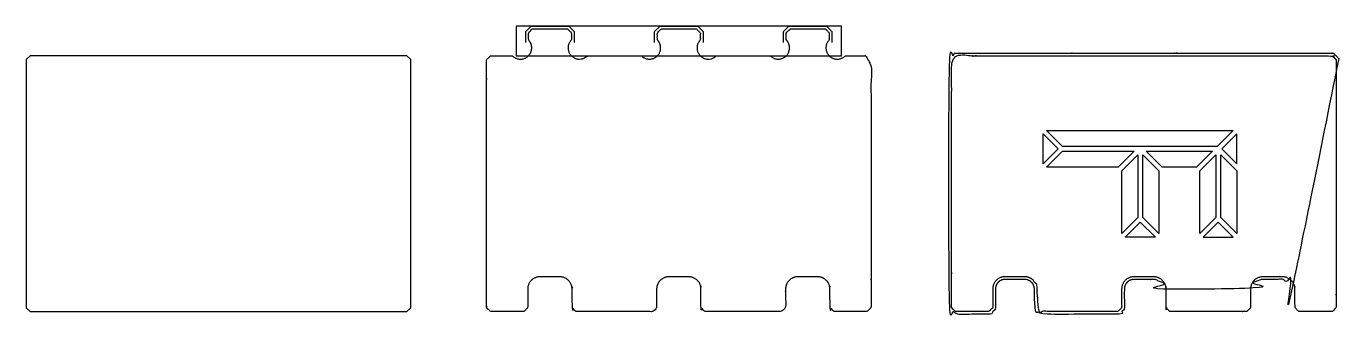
# Model space of a CAD drawing. Header units: millimetres. Extents: x 3 to 247, y 0 to 55.
import ezdxf

# ---------------------------------------------------------------- set-up
doc = ezdxf.new("R2010")
doc.units = ezdxf.units.MM
doc.header["$MEASUREMENT"] = 0
for name, color, linetype, true_color in [('Cutout - outside - 4mm bit', 18, 'Continuous', 0x000000), ('Pocket 0.5mm', 15, 'Continuous', 0xbf3f3f), ('V bit - on - 1.7mm depth', 254, 'Continuous', 0xbfbfff), ('V bit - on -1.2mm depth', 4, 'Continuous', 0x00ffff), ('V-Carve F', 3, 'Continuous', 0x00ff00)]:
    doc.layers.add(name, color=color, linetype=linetype, true_color=true_color)

msp = doc.modelspace()

# ---------------------------------------------------------------- linework, layer by layer
at = {"layer": 'Cutout - outside - 4mm bit'}
for p, q in [((3.47, 49.91), (2.77, 49.21)), ((2.77, 49.21), (2.77, 3.05)), ((73.63, 49.91), (3.47, 49.91)), ((74.33, 49.21), (73.63, 49.91)), ((74.33, 3.05), (74.33, 49.21)), ((2.77, 3.05), (3.47, 2.35)), ((73.63, 2.35), (74.33, 3.05)), ((3.47, 2.35), (73.63, 2.35))]:
    msp.add_line(p, q, dxfattribs=at)
for points, weights, knots in [([(98.4, 8.81), (100.25, 8.81), (102.05, 8.81), (104.38, 8.81), (104.38, 6.53), (104.38, 4.83), (104.38, 3.05), (104.73, 2.7), (105.08, 2.35), (112.25, 2.35), (119.42, 2.35), (119.77, 2.7), (120.12, 3.05), (120.12, 4.79), (120.12, 6.53), (120.12, 8.81), (122.4, 8.81), (124.25, 8.81), (126.05, 8.81), (128.38, 8.81), (128.38, 6.53), (128.38, 4.83), (128.38, 3.05), (128.73, 2.7), (129.08, 2.35), (136.25, 2.35), (143.42, 2.35), (143.77, 2.7), (144.12, 3.05), (144.12, 4.79), (144.12, 6.53), (144.12, 8.81), (146.4, 8.81), (148.25, 8.81), (150.05, 8.81), (152.38, 8.81), (152.38, 6.53), (152.38, 4.83), (152.38, 3.05), (152.73, 2.7), (153.08, 2.35), (156.18, 2.35), (159.33, 2.35), (159.68, 2.7), (160.03, 3.05), (160.03, 26.13), (160.03, 49.21), (159.68, 49.56), (159.33, 49.91), (157.28, 49.91), (155.22, 49.91), (153.74, 48.43), (152.25, 49.91), (150.77, 51.4), (152.25, 52.88), (152.25, 53.55), (152.25, 54.21), (151.9, 54.56), (151.55, 54.91), (148.25, 54.91), (144.95, 54.91), (144.6, 54.56), (144.25, 54.21), (144.25, 53.55), (144.25, 52.88), (145.74, 51.4), (144.25, 49.91), (142.77, 48.43), (141.28, 49.91), (136.25, 49.91), (131.22, 49.91), (129.74, 48.43), (128.25, 49.91), (126.77, 51.4), (128.25, 52.88), (128.25, 53.55), (128.25, 54.21), (127.9, 54.56), (127.55, 54.91), (124.25, 54.91), (120.95, 54.91), (120.6, 54.56), (120.25, 54.21), (120.25, 53.55), (120.25, 52.88), (121.74, 51.4), (120.25, 49.91), (118.77, 48.43), (117.28, 49.91), (112.25, 49.91), (107.22, 49.91), (105.74, 48.43), (104.25, 49.91), (102.77, 51.4), (104.25, 52.88), (104.25, 53.55), (104.25, 54.21), (103.9, 54.56), (103.55, 54.91), (100.25, 54.91), (96.95, 54.91), (96.6, 54.56), (96.25, 54.21), (96.25, 53.55), (96.25, 52.88), (97.74, 51.4), (96.25, 49.91), (94.77, 48.43), (93.28, 49.91), (91.23, 49.91), (89.17, 49.91), (88.82, 49.56), (88.47, 49.21), (88.47, 26.13), (88.47, 3.05), (88.82, 2.7), (89.17, 2.35), (92.32, 2.35), (95.42, 2.35), (95.77, 2.7), (96.12, 3.05), (96.12, 4.79), (96.12, 6.53), (96.12, 8.81), (98.4, 8.81)], [1, 1, 1, 0.707106781187, 1, 1, 1, 1, 1, 1, 1, 1, 1, 1, 1, 0.707106781187, 1, 1, 1, 0.707106781187, 1, 1, 1, 1, 1, 1, 1, 1, 1, 1, 1, 0.707106781187, 1, 1, 1, 0.707106781187, 1, 1, 1, 1, 1, 1, 1, 1, 1, 1, 1, 1, 1, 1, 1, 0.707106781187, 1, 0.707106781187, 1, 1, 1, 1, 1, 1, 1, 1, 1, 1, 1, 0.707106781187, 1, 0.707106781187, 1, 1, 1, 0.707106781187, 1, 0.707106781187, 1, 1, 1, 1, 1, 1, 1, 1, 1, 1, 1, 0.707106781187, 1, 0.707106781187, 1, 1, 1, 0.707106781187, 1, 0.707106781187, 1, 1, 1, 1, 1, 1, 1, 1, 1, 1, 1, 0.707106781187, 1, 0.707106781187, 1, 1, 1, 1, 1, 1, 1, 1, 1, 1, 1, 1, 1, 1, 1, 0.707106781187, 1], [268.206441, 268.206441, 268.206441, 272.453172, 272.453172, 276.529741, 276.529741, 276.595437, 276.595437, 277.585386, 277.585386, 292.025386, 292.025386, 293.015336, 293.015336, 295.18529, 295.18529, 299.261858, 299.261858, 303.508589, 303.508589, 307.585158, 307.585158, 307.650854, 307.650854, 308.640803, 308.640803, 323.080803, 323.080803, 324.070753, 324.070753, 326.240707, 326.240707, 330.317275, 330.317275, 334.564006, 334.564006, 338.640575, 338.640575, 338.706271, 338.706271, 339.69622, 339.69622, 345.99622, 345.99622, 346.98617, 346.98617, 393.14617, 393.14617, 394.136119, 394.136119, 398.246271, 398.246271, 401.544943, 401.544943, 404.843615, 404.843615, 405.907737, 405.907737, 406.897686, 406.897686, 413.497686, 413.497686, 414.487636, 414.487636, 415.551757, 415.551757, 418.850429, 418.850429, 422.149101, 422.149101, 432.209404, 432.209404, 435.508077, 435.508077, 438.806749, 438.806749, 439.87087, 439.87087, 440.86082, 440.86082, 447.46082, 447.46082, 448.450769, 448.450769, 449.51489, 449.51489, 452.813563, 452.813563, 456.112235, 456.112235, 466.172538, 466.172538, 469.47121, 469.47121, 472.769883, 472.769883, 473.834004, 473.834004, 474.823953, 474.823953, 481.423953, 481.423953, 482.413903, 482.413903, 483.478024, 483.478024, 486.776696, 486.776696, 490.075369, 490.075369, 494.18552, 494.18552, 495.17547, 495.17547, 541.33547, 541.33547, 542.325419, 542.325419, 548.625419, 548.625419, 549.615369, 549.615369, 551.785323, 551.785323, 555.861891, 555.861891, 555.861891]), ([(246.59, 49.21), (246.24, 49.56), (245.89, 49.91), (210.81, 49.91), (175.73, 49.91), (175.38, 49.56), (175.03, 49.21), (175.03, 26.13), (175.03, 3.05), (175.38, 2.7), (175.73, 2.35), (178.88, 2.35), (181.98, 2.35), (182.33, 2.7), (182.68, 3.05), (182.68, 4.79), (182.68, 6.53), (182.68, 8.81), (184.96, 8.81), (186.81, 8.81), (188.61, 8.81), (190.94, 8.81), (190.94, 6.53), (190.94, 4.79), (190.94, 3.05), (191.29, 2.7), (191.64, 2.35), (198.81, 2.35), (205.98, 2.35), (206.33, 2.7), (206.68, 3.05), (206.68, 4.79), (206.68, 6.53), (206.68, 8.81), (208.96, 8.81), (210.81, 8.81), (212.61, 8.81), (214.94, 8.81), (214.94, 6.53), (214.94, 4.79), (214.94, 3.05), (215.29, 2.7), (215.64, 2.35), (222.81, 2.35), (229.98, 2.35), (230.33, 2.7), (230.68, 3.05), (230.68, 4.79), (230.68, 6.53), (230.68, 8.81), (232.96, 8.81), (234.81, 8.81), (236.61, 8.81), (238.94, 8.81), (238.94, 6.53), (238.94, 4.79), (238.94, 3.05), (239.29, 2.7), (239.64, 2.35), (242.74, 2.35), (245.89, 2.35), (246.24, 2.7), (246.59, 3.05), (246.59, 26.13), (246.59, 49.21)], [1, 1, 1, 1, 1, 1, 1, 1, 1, 1, 1, 1, 1, 1, 1, 1, 1, 0.707106781187, 1, 1, 1, 0.707106781187, 1, 1, 1, 1, 1, 1, 1, 1, 1, 1, 1, 0.707106781187, 1, 1, 1, 0.707106781187, 1, 1, 1, 1, 1, 1, 1, 1, 1, 1, 1, 0.707106781187, 1, 1, 1, 0.707106781187, 1, 1, 1, 1, 1, 1, 1, 1, 1, 1, 1], [363.256769, 363.256769, 363.256769, 364.246718, 364.246718, 434.406718, 434.406718, 435.396668, 435.396668, 481.556668, 481.556668, 482.546617, 482.546617, 488.846617, 488.846617, 489.836567, 489.836567, 492.006521, 492.006521, 496.08309, 496.08309, 500.32982, 500.32982, 504.406389, 504.406389, 504.472085, 504.472085, 505.462034, 505.462034, 519.902034, 519.902034, 520.891984, 520.891984, 523.061938, 523.061938, 527.138507, 527.138507, 531.385237, 531.385237, 535.461806, 535.461806, 535.527502, 535.527502, 536.517452, 536.517452, 550.957452, 550.957452, 551.947401, 551.947401, 554.117355, 554.117355, 558.193924, 558.193924, 562.440654, 562.440654, 566.517223, 566.517223, 566.582919, 566.582919, 567.572869, 567.572869, 573.872869, 573.872869, 574.862818, 574.862818, 621.022818, 621.022818, 621.022818])]:
    msp.add_rational_spline(points, weights, degree=2, knots=knots, dxfattribs=at)
at = {"layer": 'Pocket 0.5mm'}
msp.add_lwpolyline([(93.96, 49.91), (154.55, 49.91), (154.55, 55.41), (93.96, 55.41)], close=True, dxfattribs=at)
at = {"layer": 'V bit - on - 1.7mm depth'}
for p, q in [((95.75, 54.42), (96.75, 55.41)), ((95.75, 52.38), (95.75, 54.42)), ((96.75, 55.41), (103.76, 55.41)), ((103.76, 55.41), (104.75, 54.42)), ((104.75, 54.42), (104.75, 52.38)), ((119.75, 54.42), (120.75, 55.41)), ((119.75, 52.38), (119.75, 54.42)), ((120.75, 55.41), (127.76, 55.41)), ((127.76, 55.41), (128.75, 54.42)), ((128.75, 54.42), (128.75, 52.38)), ((143.75, 54.42), (144.75, 55.41)), ((143.75, 52.38), (143.75, 54.42)), ((144.75, 55.41), (151.76, 55.41)), ((151.76, 55.41), (152.75, 54.42)), ((152.75, 54.42), (152.75, 52.38))]:
    msp.add_line(p, q, dxfattribs=at)
at = {"layer": 'V bit - on -1.2mm depth'}
msp.add_rational_spline([(247.09, 49.42), (246.6, 49.92), (246.1, 50.41), (210.81, 50.41), (175.53, 50.41), (175.03, 49.92), (174.53, 49.42), (174.53, 26.13), (174.53, 2.84), (175.03, 2.35), (175.53, 1.85), (178.88, 1.85), (182.19, 1.85), (182.69, 2.35), (183.18, 2.84), (183.18, 4.69), (183.18, 6.53), (183.18, 8.31), (184.96, 8.31), (186.81, 8.31), (188.61, 8.31), (190.44, 8.31), (190.44, 6.53), (190.44, 4.69), (190.44, 2.84), (190.94, 2.35), (191.44, 1.85), (198.81, 1.85), (206.19, 1.85), (206.69, 2.35), (207.18, 2.84), (207.18, 4.69), (207.18, 6.53), (207.18, 8.31), (208.96, 8.31), (210.81, 8.31), (212.61, 8.31), (214.44, 8.31), (214.44, 6.53), (214.44, 4.69), (214.44, 2.84), (214.94, 2.35), (215.44, 1.85), (222.81, 1.85), (230.19, 1.85), (230.69, 2.35), (231.18, 2.84), (231.18, 4.69), (231.18, 6.53), (231.18, 8.31), (232.96, 8.31), (234.81, 8.31), (236.61, 8.31), (238.44, 8.31), (238.44, 6.53), (238.44, 4.69), (238.44, 2.84), (238.94, 2.35), (239.44, 1.85), (242.74, 1.85), (246.1, 1.85), (246.6, 2.35), (247.09, 2.84), (247.09, 26.13), (247.09, 49.42)], [1, 1, 1, 1, 1, 1, 1, 1, 1, 1, 1, 1, 1, 1, 1, 1, 1, 0.707106781187, 1, 1, 1, 0.707106781187, 1, 1, 1, 1, 1, 1, 1, 1, 1, 1, 1, 0.707106781187, 1, 1, 1, 0.707106781187, 1, 1, 1, 1, 1, 1, 1, 1, 1, 1, 1, 0.707106781187, 1, 1, 1, 0.707106781187, 1, 1, 1, 1, 1, 1, 1, 1, 1, 1, 1], degree=2, knots=[115.144816, 115.144816, 115.144816, 115.351923, 115.351923, 188.02996, 188.02996, 188.237067, 188.237067, 188.444174, 188.444174, 188.65128, 188.65128, 188.858387, 188.858387, 189.065494, 189.065494, 189.272601, 189.272601, 193.495477, 193.495477, 197.894622, 197.894622, 202.117499, 202.117499, 202.185553, 202.185553, 202.39266, 202.39266, 202.599766, 202.599766, 202.806873, 202.806873, 203.01398, 203.01398, 207.236856, 207.236856, 211.636002, 211.636002, 215.858878, 215.858878, 215.926932, 215.926932, 216.134039, 216.134039, 216.341146, 216.341146, 216.548253, 216.548253, 216.755359, 216.755359, 220.978236, 220.978236, 225.377381, 225.377381, 229.600257, 229.600257, 229.668312, 229.668312, 229.875418, 229.875418, 230.082525, 230.082525, 230.289632, 230.289632, 230.496739, 230.496739, 230.496739], dxfattribs=at)
at = {"layer": 'V-Carve F'}
for p, q in [((192.05, 29.82), (192.05, 35.39)), ((192.05, 35.39), (194.84, 32.61)), ((192.7, 36.05), (227.46, 36.05)), ((195.68, 33.07), (192.7, 36.05)), ((227.46, 36.05), (224.48, 33.07)), ((228.11, 35.39), (225.32, 32.6)), ((228.11, 29.82), (228.11, 35.39)), ((194.84, 32.61), (192.05, 29.82)), ((192.71, 29.17), (195.68, 32.15)), ((224.48, 33.07), (195.68, 33.07)), ((195.68, 32.15), (209.02, 32.15)), ((209.02, 32.15), (206.04, 29.17)), ((214.24, 29.17), (211.27, 32.15)), ((211.27, 32.15), (223.56, 32.15)), ((223.56, 32.15), (220.59, 29.17)), ((225.32, 32.6), (228.11, 29.82)), ((206.71, 28.54), (209.69, 31.52)), ((209.69, 31.52), (209.69, 19.83)), ((210.62, 19.83), (210.62, 31.5)), ((210.62, 31.5), (213.59, 28.52)), ((221.23, 28.51), (224.2, 31.48)), ((224.2, 31.48), (224.2, 19.82)), ((225.12, 19.82), (225.12, 31.49)), ((225.12, 31.49), (228.11, 28.51)), ((206.04, 29.17), (192.71, 29.17)), ((206.71, 16.85), (206.71, 28.54)), ((213.59, 28.52), (213.59, 16.86)), ((220.59, 29.17), (214.24, 29.17)), ((221.23, 16.85), (221.23, 28.51)), ((228.11, 28.51), (228.11, 16.83)), ((209.69, 19.83), (206.71, 16.85)), ((213.59, 16.86), (210.62, 19.83)), ((224.2, 19.82), (221.23, 16.85)), ((228.11, 16.83), (225.12, 19.82)), ((207.36, 16.19), (210.15, 18.98)), ((210.15, 18.98), (212.95, 16.19)), ((224.66, 18.97), (221.88, 16.19)), ((227.44, 16.19), (224.66, 18.97)), ((212.95, 16.19), (207.36, 16.19)), ((221.88, 16.19), (227.44, 16.19))]:
    msp.add_line(p, q, dxfattribs=at)

doc.saveas('drawing.dxf')
